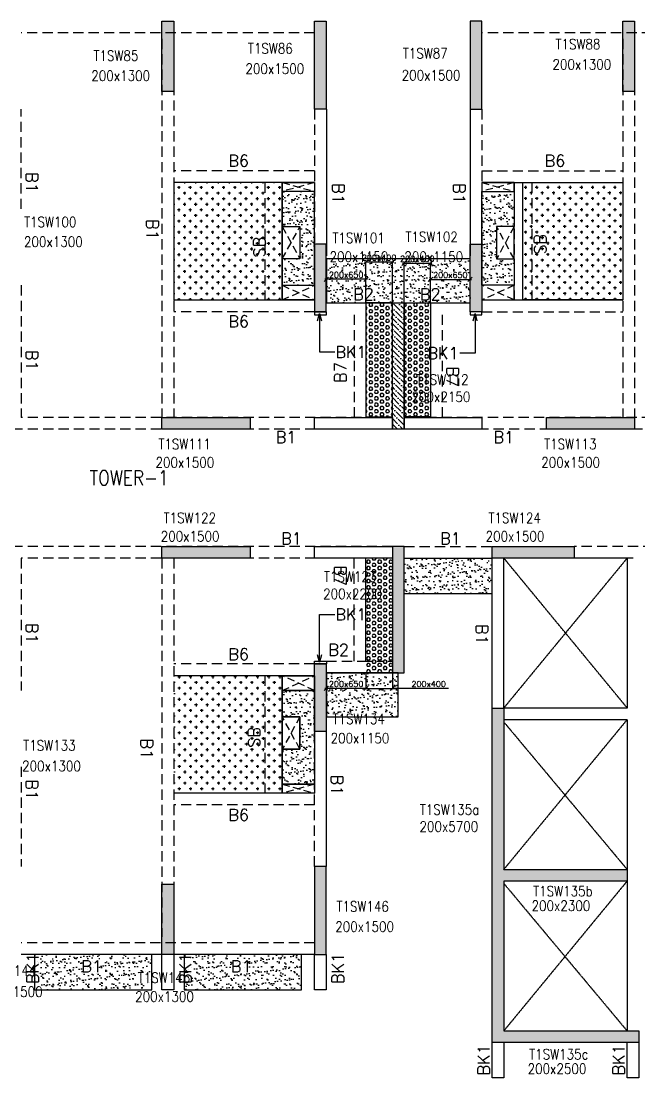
# Model space of a CAD drawing. Header units: millimetres. Extents: x 1078357 to 2594950, y -5122486 to -4636555.
# Drawn here: x 1641433 to 1651958, y -4670496 to -4652496 of the extents above; entities that cross this region are included whole.
import ezdxf

# ---------------------------------------------------------------- set-up
doc = ezdxf.new("R2010")
doc.units = ezdxf.units.MM
doc.header["$PDMODE"] = 35
for name, pattern in [('CONTINOUS', [0]), ('HIDDEN', [0.375, 0.25, -0.125]), ('New Retail block$0$CONTINOUS', [0])]:
    doc.linetypes.add(name, pattern=pattern)
doc.layers.get('0').update_dxf_attribs({"lineweight": 0})
doc.layers.get('Defpoints').update_dxf_attribs({"lineweight": 0})
for name, color, linetype, lineweight in [('A-_ANOTDIMA_D-', 6, 'Continuous', 13), ('COL. NO.', 30, 'Continuous', 25), ('COL. SIZE', 7, 'Continuous', 25), ('DIM', 9, 'Continuous', 25), ('HATCH', 8, 'Continuous', 30)]:
    doc.layers.add(name, color=color, linetype=linetype, lineweight=lineweight)
for name, color, linetype in [('B-200x325', 201, 'HIDDEN'), ('B-200x400', 44, 'HIDDEN'), ('DROP SLAB', 8, 'Continuous'), ('NON STR. RCC WALL', 6, 'Continuous'), ('S-BEAM', 3, 'HIDDEN'), ('S-BEAM NO.', 6, 'Continuous'), ('S-COLUMN', 1, 'Continuous'), ('S-CUTOUT', 8, 'HIDDEN'), ('S-SLAB-PROJECTION', 54, 'New Retail block$0$CONTINOUS'), ('SLAB FOLD', 8, 'Continuous'), ('TEXT', 7, 'Continuous')]:
    doc.layers.add(name, color=color, linetype=linetype)
doc.styles.add('Roman', font='romans')
doc.styles.add('ROMANS', font='romans.shx', dxfattribs={"width": 0.85})
doc.dimstyles.new('HARESH', dxfattribs={"dimtxt": 150, "dimasz": 75, "dimexe": 0, "dimexo": 0, "dimgap": 25, "dimtad": 1, "dimdec": 0, "dimdsep": 46, "dimtxsty": 'Roman', "dimblk": 'OBLIQUE', "dimcen": 225, "dimdle": 25, "dimclrd": 2, "dimclre": 2, "dimclrt": 7, "dimadec": 8, "dimazin": 1, "dimtfac": 1, "dimtdec": 0, "dimtmove": 0, "dimatfit": 0, "dimfxl": 1, "dimlwd": -1, "dimlwe": -1, "dimarcsym": 0})
pattern_1 = [(180.03079016, (-1680958.44, 9385210.29), (-95.1987999, -95.3011726), [47.625, -142.875]), (270.03079016, (-1680982.26, 9385234.09), (95.3011726, -95.1987999), [47.625, -142.875])]
pattern_2 = [(180, (1586158.456, -4470491.11), (-7e-15, -54.992613), [31.75, -63.5]), (300, (1586158.456, -4470491.11), (47.625, 27.496307), [31.75, -63.5]), (240, (1586126.706, -4470491.11), (47.625, -27.496307), [31.75, -63.5])]

# ---------------------------------------------------------------- blocks, each defined once
blk = doc.blocks.new('_Oblique')
at = {"color": 0, "linetype": 'ByBlock', "lineweight": -2}
blk.add_line((-0.5, -0.5), (0.5, 0.5), dxfattribs=at)
blk = doc.blocks.new('*D1427')
at = {"layer": 'Defpoints', "color": 0, "ltscale": 700, "transparency": 16777216}
for p in [(1647308, -4663596, 0), (1647758, -4663596, 0), (1647758, -4663862)]:
    blk.add_point(p, dxfattribs=at)
at = {"layer": 'DIM', "color": 2, "ltscale": 700, "transparency": 16777216}
for p, q in [((1647308, -4663596), (1647308, -4663862)), ((1647758, -4663596), (1647758, -4663862)), ((1647308, -4663862), (1647233, -4663862)), ((1647308, -4663862), (1647758, -4663862)), ((1647308, -4663862), (1647758, -4663862)), ((1647758, -4663862), (1647833, -4663862)), ((1648715, -4663862), (1647758, -4663862))]:
    blk.add_line(p, q, dxfattribs=at)
at = {"layer": 'DIM', "color": 2, "ltscale": 700, "transparency": 16777216, "xscale": 75, "yscale": 75, "zscale": 75}
blk.add_blockref('_Oblique', (1647308, -4663862), dxfattribs=at)
at = {"layer": 'DIM', "color": 2, "ltscale": 700, "transparency": 16777216, "xscale": 75, "yscale": 75, "zscale": 75, "rotation": 180}
blk.add_blockref('_Oblique', (1647758, -4663862), dxfattribs=at)
at = {"layer": 'DIM', "color": 7, "ltscale": 700, "transparency": 16777216, "insert": (1648378, -4663787), "char_height": 150, "attachment_point": 5, "style": 'Roman'}
blk.add_mtext('{\\H0.666667x;200x400}', dxfattribs=at)
blk = doc.blocks.new('*D1428')
at = {"layer": 'Defpoints', "color": 0, "ltscale": 700, "transparency": 16777216}
for p in [(1646633, -4663596, 0), (1647308, -4663596), (1646633, -4663862)]:
    blk.add_point(p, dxfattribs=at)
at = {"layer": 'DIM', "color": 2, "ltscale": 700, "transparency": 16777216}
for p, q in [((1646633, -4663596), (1646633, -4663862)), ((1647308, -4663596), (1647308, -4663862)), ((1647333, -4663862), (1646608, -4663862))]:
    blk.add_line(p, q, dxfattribs=at)
at = {"layer": 'DIM', "color": 2, "ltscale": 700, "transparency": 16777216, "xscale": 75, "yscale": 75, "zscale": 75, "rotation": 180}
blk.add_blockref('_Oblique', (1646633, -4663862), dxfattribs=at)
at = {"layer": 'DIM', "color": 2, "ltscale": 700, "transparency": 16777216, "xscale": 75, "yscale": 75, "zscale": 75}
blk.add_blockref('_Oblique', (1647308, -4663862), dxfattribs=at)
at = {"layer": 'DIM', "color": 7, "ltscale": 700, "transparency": 16777216, "insert": (1646971, -4663787), "char_height": 150, "attachment_point": 5, "style": 'Roman'}
blk.add_mtext('{\\H0.666667x;200x650}', dxfattribs=at)
blk = doc.blocks.new('*D1437')
at = {"layer": 'Defpoints', "color": 0, "ltscale": 700, "transparency": 16777216}
for p in [(1647308, -4656601), (1647308, -4657296, 0), (1647758, -4657296, 0)]:
    blk.add_point(p, dxfattribs=at)
at = {"layer": 'DIM', "color": 2, "ltscale": 700, "transparency": 16777216}
for p, q in [((1647783, -4656601), (1647283, -4656601)), ((1647308, -4657296), (1647308, -4656601)), ((1647758, -4657296), (1647758, -4656601))]:
    blk.add_line(p, q, dxfattribs=at)
at = {"layer": 'DIM', "color": 2, "ltscale": 700, "transparency": 16777216, "xscale": 75, "yscale": 75, "zscale": 75, "rotation": 180}
blk.add_blockref('_Oblique', (1647308, -4656601), dxfattribs=at)
at = {"layer": 'DIM', "color": 2, "ltscale": 700, "transparency": 16777216, "xscale": 75, "yscale": 75, "zscale": 75}
blk.add_blockref('_Oblique', (1647758, -4656601), dxfattribs=at)
at = {"layer": 'DIM', "color": 7, "ltscale": 700, "transparency": 16777216, "insert": (1647533, -4656526), "char_height": 150, "attachment_point": 5, "style": 'Roman'}
blk.add_mtext('{\\H0.666667x;200x400}', dxfattribs=at)
blk = doc.blocks.new('*D1438')
at = {"layer": 'Defpoints', "color": 0, "ltscale": 700, "transparency": 16777216}
for p in [(1646633, -4656894), (1646633, -4657296, 0), (1647308, -4657296, 0)]:
    blk.add_point(p, dxfattribs=at)
at = {"layer": 'DIM', "color": 2, "ltscale": 700, "transparency": 16777216}
for p, q in [((1647333, -4656894), (1646608, -4656894)), ((1646633, -4657296), (1646633, -4656894)), ((1647308, -4657296), (1647308, -4656894))]:
    blk.add_line(p, q, dxfattribs=at)
at = {"layer": 'DIM', "color": 2, "ltscale": 700, "transparency": 16777216, "xscale": 75, "yscale": 75, "zscale": 75, "rotation": 180}
blk.add_blockref('_Oblique', (1646633, -4656894), dxfattribs=at)
at = {"layer": 'DIM', "color": 2, "ltscale": 700, "transparency": 16777216, "xscale": 75, "yscale": 75, "zscale": 75}
blk.add_blockref('_Oblique', (1647308, -4656894), dxfattribs=at)
at = {"layer": 'DIM', "color": 7, "ltscale": 700, "transparency": 16777216, "insert": (1646971, -4656819), "char_height": 150, "attachment_point": 5, "style": 'Roman'}
blk.add_mtext('{\\H0.666667x;200x650}', dxfattribs=at)
blk = doc.blocks.new('*D1439')
at = {"layer": 'Defpoints', "color": 0, "ltscale": 700, "transparency": 16777216}
for p in [(1648408, -4656619), (1647958, -4657296, 0), (1648408, -4657296, 0)]:
    blk.add_point(p, dxfattribs=at)
at = {"layer": 'DIM', "color": 2, "ltscale": 700, "transparency": 16777216}
for p, q in [((1647933, -4656619), (1648433, -4656619)), ((1647958, -4657296), (1647958, -4656619)), ((1648408, -4657296), (1648408, -4656619))]:
    blk.add_line(p, q, dxfattribs=at)
at = {"layer": 'DIM', "color": 2, "ltscale": 700, "transparency": 16777216, "xscale": 75, "yscale": 75, "zscale": 75, "rotation": 180}
blk.add_blockref('_Oblique', (1647958, -4656619), dxfattribs=at)
at = {"layer": 'DIM', "color": 2, "ltscale": 700, "transparency": 16777216, "xscale": 75, "yscale": 75, "zscale": 75}
blk.add_blockref('_Oblique', (1648408, -4656619), dxfattribs=at)
at = {"layer": 'DIM', "color": 7, "ltscale": 700, "transparency": 16777216, "insert": (1648183, -4656544), "char_height": 150, "attachment_point": 5, "style": 'Roman'}
blk.add_mtext('{\\H0.666667x;200x400}', dxfattribs=at)
blk = doc.blocks.new('*D1440')
at = {"layer": 'Defpoints', "color": 0, "ltscale": 700, "transparency": 16777216}
for p in [(1649083, -4656896), (1648408, -4657296, 0), (1649083, -4657296, 0)]:
    blk.add_point(p, dxfattribs=at)
at = {"layer": 'DIM', "color": 2, "ltscale": 700, "transparency": 16777216}
for p, q in [((1648383, -4656896), (1649108, -4656896)), ((1648408, -4657296), (1648408, -4656896)), ((1649083, -4657296), (1649083, -4656896))]:
    blk.add_line(p, q, dxfattribs=at)
at = {"layer": 'DIM', "color": 2, "ltscale": 700, "transparency": 16777216, "xscale": 75, "yscale": 75, "zscale": 75, "rotation": 180}
blk.add_blockref('_Oblique', (1648408, -4656896), dxfattribs=at)
at = {"layer": 'DIM', "color": 2, "ltscale": 700, "transparency": 16777216, "xscale": 75, "yscale": 75, "zscale": 75}
blk.add_blockref('_Oblique', (1649083, -4656896), dxfattribs=at)
at = {"layer": 'DIM', "color": 7, "ltscale": 700, "transparency": 16777216, "insert": (1648746, -4656821), "char_height": 150, "attachment_point": 5, "style": 'Roman'}
blk.add_mtext('{\\H0.666667x;200x650}', dxfattribs=at)
blk = doc.blocks.new('G$CD63B60BD')
at = {"layer": 'COL. NO.', "linetype": 'Continuous', "style": 'ROMANS', "width": 0.85}
for s, p in [('T1SW86', (61839, 15347, -320)), ('T1SW88', (67080, 15420, -320)), ('T1SW85', (59208, 15224, -320)), ('T1SW87', (64479, 15264, -320)), ('T1SW100', (58025, 12391, -320)), ('T1SW101', (63279, 12120, -320)), ('T1SW102', (64523, 12138, -320)), ('T1SW112', (64706, 9707, -320)), ('T1SW111', (60314, 8609, -320)), ('T1SW113', (66886, 8609, -320)), ('T1SW122', (60403, 7351, -320)), ('T1SW124', (65938, 7351, -320)), ('T1SW123', (63135, 6352, -320)), ('T1SW134', (63281, 3927, -320)), ('T1SW133', (58011, 3475, -320)), ('T1SW135a', (64768, 2381, -641)), ('T1SW135b', (66699, 993, -320)), ('T1SW146', (63348, 733, -320)), ('T1SW144', (57341, -360, -320)), ('T1SW145', (59962, -482, -320)), ('T1SW135c', (66632, -1785, -320))]:
    blk.add_text(s, height=175, dxfattribs=at).set_placement(p)
at = {"layer": 'COL. SIZE', "linetype": 'Continuous', "style": 'ROMANS', "width": 0.85}
for s, p in [('200x1500', (61797, 15001, -320)), ('200x1300', (67028, 15074, -320)), ('200x1300', (59171, 14883, -320)), ('200x1500', (64459, 14890, -320)), ('200x1300', (58024, 12054, -320)), ('200x1150', (63230, 11799, -320)), ('200x1150', (64505, 11799, -320)), ('200x2150', (64628, 9413, -320)), ('200x1500', (60265, 8296, -320)), ('200x1500', (66837, 8296, -320)), ('200x1500', (60354, 7037, -320)), ('200x1500', (65889, 7037, -320)), ('200x2200', (63121, 6056, -320)), ('200x1150', (63248, 3599, -320)), ('200x1300', (57992, 3123, -320)), ('200x5700', (64762, 2093, -641)), ('200x2300', (66672, 745, -320)), ('200x1500', (63327, 388, -320)), ('200x1500', (57340, -720, -320)), ('200x1300', (59918, -804, -320)), ('200x2500', (66605, -2033, -320))]:
    blk.add_text(s, height=175, dxfattribs=at).set_placement(p)

msp = doc.modelspace()

# ---------------------------------------------------------------- hatches: boundary and pattern name
at = {"layer": 'DROP SLAB'}
h = msp.add_hatch(dxfattribs=at)
h.set_pattern_fill('CROSS', color=8, scale=15, angle=0.03079)
h.set_pattern_definition(pattern_1)
h.paths.add_polyline_path([(1645883, -4655246.3), (1644033.3, -4655246.5), (1644033.3, -4657246.4), (1645883, -4657246.2)])
h = msp.add_hatch(dxfattribs=at)
h.set_pattern_fill('CROSS', color=8, scale=15, angle=179.96921)
h.set_pattern_definition(pattern_1)
h.paths.add_polyline_path([(1649983.3, -4655246.4), (1651683.3, -4655246.4), (1651683.3, -4657246.2), (1649983.3, -4657246.2)])
h = msp.add_hatch(dxfattribs=at)
h.set_pattern_fill('CROSS', color=8, scale=15, angle=0.03079)
h.set_pattern_definition([(180.03079016, (-3875407.87, 18753248.67), (-95.19879988, -95.3011726), [47.625, -142.875]), (270.03079016, (-3875431.69, 18753272.47), (95.3011726, -95.19879988), [47.625, -142.875])])
h.paths.add_polyline_path([(1645883.6, -4663646.2), (1644033.3, -4663646.1), (1644033.3, -4665645.9), (1645883.6, -4665646)])
at = {"layer": 'HATCH'}
h = msp.add_hatch(dxfattribs=at)
h.set_pattern_fill('AR-SAND', color=8, scale=3, angle=0.02985)
h.set_pattern_definition([(37.47015413, (-3385600.3, 18703112.5), (-4.72361136, 146.8264517), [0, -115.824, 0, -129.54, 0, -123.825]), (7.4701541, (-3385600.3, 18703112.5), (134.9689868, 214.9772528), [0, -62.484, 0, -104.394, 0, -40.005]), (327.4701541, (-3385694.03, 18703112.55), (237.2979035, 0.3075449), [0, -38.1, 0, -137.16, 0, -179.07]), (317.4701541, (-3385694.03, 18703112.55), (229.1017424, 66.759465), [0, -19.05, 0, -89.916, 0, -102.87])])
h.paths.add_polyline_path([(1646432.7, -4655396.1), (1645882.7, -4655396.1), (1645882.7, -4655996.2), (1646182.7, -4655996.2), (1646182.7, -4656546.1), (1645882.7, -4656546.1), (1645882.7, -4656996.1), (1646432.7, -4656996.1)])
h = msp.add_hatch(dxfattribs=at)
h.set_pattern_fill('AR-SAND', color=8, scale=3, angle=179.97015)
h.set_pattern_definition([(37.47015413, (-3385599.53, 18703112.43), (-4.72361136, 146.8264517), [0, -115.824, 0, -129.54, 0, -123.825]), (7.4701541, (-3385599.53, 18703112.43), (134.9689868, 214.9772528), [0, -62.484, 0, -104.394, 0, -40.005]), (327.4701541, (-3385693.26, 18703112.48), (237.2979035, 0.3075449), [0, -38.1, 0, -137.16, 0, -179.07]), (317.4701541, (-3385693.26, 18703112.48), (229.1017424, 66.759465), [0, -19.05, 0, -89.916, 0, -102.87])])
h.paths.add_polyline_path([(1649283.4, -4655396.2), (1649833.4, -4655396.2), (1649833.4, -4655996.2), (1649533.4, -4655996.2), (1649533.4, -4656546.2), (1649833.4, -4656546.1), (1649833.4, -4656996.2), (1649283.4, -4656996.2)])
h = msp.add_hatch(dxfattribs=at)
h.set_pattern_fill('AR-SAND', color=8, scale=3, angle=179.97015)
h.set_pattern_definition([(37.4701541, (-2401274.65, 14019093.33), (-4.72361136, 146.8264517), [0, -115.824, 0, -129.54, 0, -123.825]), (7.4701541, (-2401274.65, 14019093.33), (134.9689868, 214.9772528), [0, -62.484, 0, -104.394, 0, -40.005]), (327.4701541, (-2401368.37, 14019093.38), (237.2979035, 0.3075449), [0, -38.1, 0, -137.16, 0, -179.07]), (317.4701541, (-2401368.37, 14019093.38), (229.1017424, 66.759465), [0, -19.05, 0, -89.916, 0, -102.87])])
h.paths.add_polyline_path([(1649083.6, -4656546.1), (1646633.6, -4656546.1), (1646633.6, -4657296.1), (1649083.6, -4657296.1)])
h = msp.add_hatch(dxfattribs=at)
h.set_pattern_fill('AR-SAND', color=8, scale=3, angle=179.97015)
h.set_pattern_definition([(37.4701541, (-2401274.74, 14019093.33), (-4.72361136, 146.8264517), [0, -115.824, 0, -129.54, 0, -123.825]), (7.4701541, (-2401274.74, 14019093.33), (134.9689868, 214.9772528), [0, -62.484, 0, -104.394, 0, -40.005]), (327.4701541, (-2401368.46, 14019093.38), (237.2979035, 0.3075449), [0, -38.1, 0, -137.16, 0, -179.07]), (317.4701541, (-2401368.46, 14019093.38), (229.1017424, 66.759465), [0, -19.05, 0, -89.916, 0, -102.87])])
h.paths.add_polyline_path([(1649083.5, -4656696.1), (1646633.5, -4656696.1), (1646633.5, -4657296.1), (1649083.5, -4657296.1)])
at = {"layer": 'HATCH', "ltscale": 1000}
h = msp.add_hatch(dxfattribs=at)
h.set_pattern_fill('HEX', color=8, scale=10, angle=180)
h.set_pattern_definition(pattern_2)
h.paths.add_polyline_path([(1647758.4, -4659235.5), (1647308.4, -4659235.5), (1647308.4, -4657296.2), (1647758.4, -4657296.2)])
h = msp.add_hatch(dxfattribs=at)
h.set_pattern_fill('HEX', color=8, scale=10, angle=180)
h.set_pattern_definition(pattern_2)
h.paths.add_polyline_path([(1647958.8, -4659235.5), (1648408.8, -4659235.5), (1648408.8, -4657296.2), (1647958.8, -4657296.2)])
h = msp.add_hatch(dxfattribs=at)
h.set_pattern_fill('HEX', color=8, scale=10, angle=180)
h.set_pattern_definition([(180, (488933.74, 213528.074), (-7e-15, -54.99261315), [31.75, -63.5]), (300, (488933.74, 213528.074), (47.625, 27.4963066), [31.75, -63.5]), (240, (488901.99, 213528.074), (47.625, -27.4963066), [31.75, -63.5])])
h.paths.add_polyline_path([(1647758.5, -4663596.1), (1647308.5, -4663596.1), (1647308.5, -4661646.2), (1647758.5, -4661646.2)])
at = {"layer": 'HATCH'}
h = msp.add_hatch(dxfattribs=at)
h.set_pattern_fill('AR-SAND', color=8, scale=3, angle=179.97015)
h.set_pattern_definition([(37.4701541, (-2394224.73, 14021043.22), (-4.72361136, 146.8264517), [0, -115.824, 0, -129.54, 0, -123.825]), (7.4701541, (-2394224.73, 14021043.22), (134.9689868, 214.9772528), [0, -62.484, 0, -104.394, 0, -40.005]), (327.4701541, (-2394318.45, 14021043.27), (237.2979035, 0.3075449), [0, -38.1, 0, -137.16, 0, -179.07]), (317.4701541, (-2394318.45, 14021043.27), (229.1017424, 66.759465), [0, -19.05, 0, -89.916, 0, -102.87])])
h.paths.add_polyline_path([(1649458.5, -4661646), (1647958.5, -4661646), (1647958.5, -4662246.2), (1649458.5, -4662246.2)])
h = msp.add_hatch(dxfattribs=at)
h.set_pattern_fill('AR-SAND', color=8, scale=3, angle=179.97015)
h.set_pattern_definition([(37.4701541, (-2406574.65, 14019093.3), (-4.72361136, 146.8264517), [0, -115.824, 0, -129.54, 0, -123.825]), (7.4701541, (-2406574.65, 14019093.3), (134.9689868, 214.9772528), [0, -62.484, 0, -104.394, 0, -40.005]), (327.4701541, (-2406668.38, 14019093.35), (237.2979035, 0.3075449), [0, -38.1, 0, -137.16, 0, -179.07]), (317.4701541, (-2406668.38, 14019093.35), (229.1017424, 66.759465), [0, -19.05, 0, -89.916, 0, -102.87])])
h.paths.add_polyline_path([(1647858.3, -4663596.1), (1646633.6, -4663596.1), (1646633.6, -4664346.1), (1647858.3, -4664346.1)])
h = msp.add_hatch(dxfattribs=at)
h.set_pattern_fill('AR-SAND', color=8, scale=3, angle=359.97015)
h.set_pattern_definition([(37.47015413, (-3375949.51, 18703112.45), (-4.72361136, 146.8264517), [0, -115.824, 0, -129.54, 0, -123.825]), (7.4701541, (-3375949.51, 18703112.45), (134.9689868, 214.9772528), [0, -62.484, 0, -104.394, 0, -40.005]), (327.4701541, (-3376043.24, 18703112.5), (237.2979035, 0.3075449), [0, -38.1, 0, -137.16, 0, -179.07]), (317.4701541, (-3376043.24, 18703112.5), (229.1017424, 66.759465), [0, -19.05, 0, -89.916, 0, -102.87])])
h.paths.add_polyline_path([(1646433.6, -4665496.2), (1645883.6, -4665496.2), (1645883.6, -4664896.1), (1646183.6, -4664896.1), (1646183.6, -4664346.2), (1645883.6, -4664346.2), (1645883.6, -4663896.2), (1646433.6, -4663896.2)])
h = msp.add_hatch(dxfattribs=at)
h.set_pattern_fill('AR-SAND', color=8, scale=3, angle=179.97015)
h.set_pattern_definition([(37.47015413, (-3489424.46, 18703112.49), (-4.72361136, 146.8264517), [0, -115.824, 0, -129.54, 0, -123.825]), (7.4701541, (-3489424.46, 18703112.49), (134.9689868, 214.9772528), [0, -62.484, 0, -104.394, 0, -40.005]), (327.4701541, (-3489518.18, 18703112.54), (237.2979035, 0.3075449), [0, -38.1, 0, -137.16, 0, -179.07]), (317.4701541, (-3489518.18, 18703112.54), (229.1017424, 66.759465), [0, -19.05, 0, -89.916, 0, -102.87])])
h.paths.add_polyline_path([(1643658.5, -4668396.1), (1641658.5, -4668396.1), (1641658.5, -4668996.1), (1643658.5, -4668996.1)])
h = msp.add_hatch(dxfattribs=at)
h.set_pattern_fill('AR-SAND', color=8, scale=3, angle=179.97015)
h.set_pattern_definition([(37.47015413, (-3491974.46, 18703112.49), (-4.72361136, 146.8264517), [0, -115.824, 0, -129.54, 0, -123.825]), (7.4701541, (-3491974.46, 18703112.49), (134.9689868, 214.9772528), [0, -62.484, 0, -104.394, 0, -40.005]), (327.4701541, (-3492068.18, 18703112.54), (237.2979035, 0.3075449), [0, -38.1, 0, -137.16, 0, -179.07]), (317.4701541, (-3492068.18, 18703112.54), (229.1017424, 66.759465), [0, -19.05, 0, -89.916, 0, -102.87])])
h.paths.add_polyline_path([(1646208.5, -4668396.1), (1644208.5, -4668396.1), (1644208.5, -4668996.1), (1646208.5, -4668996.1)])
at = {"layer": 'S-COLUMN', "lineweight": 25}
h = msp.add_hatch(color=1, dxfattribs=at)
h.dxf.hatch_style = 1
h.paths.add_polyline_path([(1643833.3, -4653696.2), (1644033.3, -4653696.2), (1644033.3, -4652496.2), (1643833.3, -4652496.2)])
at = {"layer": 'S-COLUMN', "lineweight": 25, "extrusion": (-1.00316e-06, 2.11765e-11, 1)}
h = msp.add_hatch(color=1, dxfattribs=at)
h.dxf.hatch_style = 1
h.paths.add_polyline_path([(1646433.3, -4652496.2), (1646633.3, -4652496.2), (1646633.3, -4653996.1), (1646433.3, -4653996.1)])
at = {"layer": 'S-COLUMN', "lineweight": 25, "extrusion": (1.00316e-06, 1.91639e-11, 1)}
h = msp.add_hatch(color=1, dxfattribs=at)
h.dxf.hatch_style = 1
h.paths.add_polyline_path([(1649283.3, -4652496.2), (1649083.3, -4652496.2), (1649083.3, -4653996.1), (1649283.3, -4653996.1)])
at = {"layer": 'S-COLUMN', "lineweight": 25}
h = msp.add_hatch(color=1, dxfattribs=at)
h.dxf.hatch_style = 1
h.paths.add_polyline_path([(1651683.3, -4653696.2), (1651883.3, -4653696.2), (1651883.3, -4652496.2), (1651683.3, -4652496.2)])
at = {"layer": 'S-COLUMN', "lineweight": 25, "extrusion": (-1.00316e-06, 2.11765e-11, 1)}
h = msp.add_hatch(color=1, dxfattribs=at)
h.dxf.hatch_style = 1
h.paths.add_polyline_path([(1646433.3, -4657446.2), (1646633.3, -4657446.2), (1646633.3, -4656296.2), (1646433.3, -4656296.2)])
at = {"layer": 'S-COLUMN', "lineweight": 25, "extrusion": (1.00316e-06, 1.91639e-11, 1)}
h = msp.add_hatch(color=1, dxfattribs=at)
h.dxf.hatch_style = 1
h.paths.add_polyline_path([(1649283.3, -4657446.2), (1649083.3, -4657446.2), (1649083.3, -4656296.2), (1649283.3, -4656296.2)])
at = {"layer": 'S-COLUMN', "lineweight": 25}
h = msp.add_hatch(dxfattribs=at)
h.set_pattern_fill('ANSI36', color=8, scale=20, angle=90)
h.set_pattern_definition([(135, (2519852.12, -9361619.105), (-123.4785217, 33.67596045), [158.75, -31.75, 0, -31.75])])
h.paths.add_polyline_path([(1647958.3, -4659446.2), (1647958.3, -4659246.2), (1647958.3, -4657296.2), (1647758.3, -4657296.2), (1647758.3, -4659246.2), (1647758.3, -4659446.2)])
h = msp.add_hatch(color=1, dxfattribs=at)
h.dxf.hatch_style = 1
h.paths.add_polyline_path([(1643833.3, -4659246.1), (1645333.3, -4659246.1), (1645333.3, -4659446.1), (1643833.3, -4659446.1)])
h = msp.add_hatch(color=1, dxfattribs=at)
h.dxf.hatch_style = 1
h.paths.add_polyline_path([(1650383.3, -4659246.1), (1651883.3, -4659246.1), (1651883.3, -4659446.1), (1650383.3, -4659446.1)])
h = msp.add_hatch(color=1, dxfattribs=at)
h.dxf.hatch_style = 1
h.paths.add_polyline_path([(1643833.3, -4661446.1), (1645333.3, -4661446.1), (1645333.3, -4661646.1), (1643833.3, -4661646.1)])
h = msp.add_hatch(color=1, dxfattribs=at)
h.dxf.hatch_style = 1
h.paths.add_polyline_path([(1647758.3, -4663596.2), (1647958.3, -4663596.2), (1647958.3, -4661446.2), (1647758.3, -4661446.2)])
h = msp.add_hatch(color=1, dxfattribs=at)
h.dxf.hatch_style = 1
h.paths.add_polyline_path([(1650858.3, -4661446.2), (1650858.3, -4661646.2), (1649458.3, -4661646.2), (1649458.3, -4661446.2)])
at = {"layer": 'S-COLUMN', "lineweight": 25, "extrusion": (-1.00316e-06, -1.91639e-11, 1)}
h = msp.add_hatch(color=1, dxfattribs=at)
h.dxf.hatch_style = 1
h.paths.add_polyline_path([(1646433.3, -4663446.2), (1646633.3, -4663446.2), (1646633.3, -4664596.2), (1646433.3, -4664596.2)])
at = {"layer": 'S-COLUMN', "lineweight": 25}
h = msp.add_hatch(color=1, dxfattribs=at)
h.dxf.hatch_style = 1
h.paths.add_polyline_path([(1651758.3, -4666946.2), (1651758.3, -4667146.2), (1649658.3, -4667146.2), (1649658.3, -4669696.2), (1651958.3, -4669696.2), (1651958.3, -4669896.2), (1649458.3, -4669896.2), (1649458.3, -4664196.2), (1649658.3, -4664196.2), (1649658.3, -4666946.2)])
at = {"layer": 'S-COLUMN', "lineweight": 25, "extrusion": (-1.00316e-06, -1.91639e-11, 1)}
h = msp.add_hatch(color=1, dxfattribs=at)
h.dxf.hatch_style = 1
h.paths.add_polyline_path([(1646433.3, -4668396.2), (1646633.3, -4668396.2), (1646633.3, -4666896.1), (1646433.3, -4666896.1)])
at = {"layer": 'S-COLUMN', "lineweight": 25}
h = msp.add_hatch(color=1, dxfattribs=at)
h.dxf.hatch_style = 1
h.paths.add_polyline_path([(1644033.3, -4667196.1), (1644033.3, -4668396.2), (1643833.3, -4668396.2), (1643833.3, -4667196.1)])

# ---------------------------------------------------------------- linework, layer by layer
at = {"layer": 'B-200x400', "linetype": 'HIDDEN', "ltscale": 500}
msp.add_line((1647308.5, -4663396.2, 0), (1647758.5, -4663396.2, 0), dxfattribs=at)
at = {"layer": 'B-200x400', "linetype": 'ByBlock', "ltscale": 500}
msp.add_line((1647308.5, -4663596.2, 0), (1647758.5, -4663596.2, 0), dxfattribs=at)
at = {"layer": 'DROP SLAB', "color": 3, "linetype": 'CONTINOUS', "ltscale": 500, "elevation": 0}
for points in [[(1645883, -4655246.3), (1644033.3, -4655246.5), (1644033.3, -4657246.4), (1645883, -4657246.2)], [(1645883, -4655246.4), (1646433, -4655246.4), (1646433, -4655396.2), (1645883, -4655396.2)], [(1649833.4, -4655246.4), (1649283.4, -4655246.4), (1649283.4, -4655396.2), (1649833.4, -4655396.2)], [(1649983.3, -4655246.4), (1651683.3, -4655246.4), (1651683.3, -4657246.2), (1649983.3, -4657246.2)], [(1645883.4, -4655996.1), (1646183.4, -4655996.1), (1646183.4, -4656546.1), (1645883.4, -4656546.1)], [(1649833.4, -4655996.2), (1649533.4, -4655996.2), (1649533.4, -4656546.2), (1649833.4, -4656546.2)], [(1645883.5, -4656996.2), (1646433.3, -4656996.2), (1646433.3, -4657246.2), (1645883.5, -4657246.2)], [(1649833.4, -4656996.2), (1649283.6, -4656996.2), (1649283.6, -4657246.2), (1649833.4, -4657246.2)], [(1646433.5, -4663896.2), (1645883.6, -4663896.2), (1645883.6, -4663646.2), (1646433.5, -4663646.2)], [(1646183.6, -4664896.2), (1645883.6, -4664896.2), (1645883.6, -4664346.2), (1646183.6, -4664346.2)], [(1646433.6, -4665645.9), (1645883.6, -4665645.9), (1645883.6, -4665496.2), (1646433.6, -4665496.2)]]:
    msp.add_lwpolyline(points, close=True, dxfattribs=at)
at = {"layer": 'NON STR. RCC WALL', "elevation": 0}
for points in [[(1647958.3, -4659446.2), (1647758.3, -4659446.2), (1647758.3, -4657296.2), (1647958.3, -4657296.2)], [(1647758.3, -4659246.2), (1647758.3, -4659446.2), (1646433.3, -4659446.2), (1646433.3, -4659246.2)], [(1649283.3, -4659246.2), (1649283.3, -4659446.2), (1647958.3, -4659446.2), (1647958.3, -4659246.2)], [(1647758.3, -4661446.2), (1647758.3, -4661646.2), (1646433.3, -4661646.2), (1646433.3, -4661446.2)]]:
    msp.add_lwpolyline(points, close=True, dxfattribs=at)
at = {"layer": 'S-BEAM', "linetype": 'HIDDEN', "ltscale": 700}
for p, q in [((1646433.5, -4652696.1, 0), (1641433.5, -4652696.1, 0)), ((1643833.5, -4652796.2, 0), (1643833.5, -4659246, 0)), ((1644033.5, -4652796.2, 0), (1644033.5, -4659246, 0)), ((1654283.5, -4652696.1, 0), (1649283.5, -4652696.1, 0)), ((1651683.5, -4652796.2, 0), (1651683.5, -4659246, 0)), ((1651883.5, -4652796.2, 0), (1651883.5, -4659246, 0)), ((1641433.5, -4655696.1, 0), (1641433.5, -4653996.1, 0)), ((1646433.5, -4653996.1, 0), (1646433.5, -4656496.1, 0)), ((1649283.5, -4653996.1, 0), (1649283.5, -4656496.1, 0)), ((1645583, -4655246.5, 0), (1645583, -4657246.3, 0)), ((1649832, -4655246.6, 0), (1649832, -4657246.4, 0)), ((1650132, -4655246.6, 0), (1650132, -4657246.4, 0)), ((1641433.5, -4656996.2, 0), (1641433.5, -4659246.1, 0)), ((1647758.3, -4659246, 0), (1641433.5, -4659246, 0)), ((1654283.5, -4659246, 0), (1647958.3, -4659246, 0)), ((1647758.3, -4659446, 0), (1635558.3, -4659446, 0)), ((1660158.3, -4659446, 0), (1647958.3, -4659446, 0)), ((1647758.3, -4661446.2, 0), (1635558.3, -4661446.2, 0)), ((1647958.5, -4661446.1, 0), (1649458.5, -4661446.1, 0)), ((1655358.5, -4661446.1, 0), (1650858.5, -4661446.1, 0)), ((1647758.3, -4661646.2, 0), (1641433.5, -4661646.2, 0)), ((1641433.5, -4661646.2, 0), (1641433.5, -4663896.1, 0)), ((1643833.5, -4661646.2, 0), (1643833.5, -4668096.1, 0)), ((1644033.5, -4661646.2, 0), (1644033.5, -4668096.1, 0)), ((1646633.7, -4663396.2, 0), (1647308.5, -4663396.2, 0)), ((1645583.6, -4663646.2, 0), (1645583.6, -4665646, 0)), ((1646433.5, -4666896.1, 0), (1646433.5, -4664596.1, 0)), ((1641433.5, -4665196.1, 0), (1641433.5, -4666896.1, 0)), ((1646433.5, -4668196.1, 0), (1641433.5, -4668196.1, 0))]:
    msp.add_line(p, q, dxfattribs=at)
at = {"layer": 'S-BEAM', "linetype": 'CONTINOUS', "ltscale": 700}
for p, q in [((1646633.5, -4653996.1, 0), (1646633.5, -4656496.1, 0)), ((1649083.5, -4653996.1, 0), (1649083.5, -4656496.1, 0)), ((1647958.5, -4661646.1, 0), (1649458.5, -4661646.1, 0)), ((1649458.5, -4664196.1, 0), (1649458.5, -4661646.1, 0)), ((1649658.5, -4664196.1, 0), (1649658.5, -4661646.1, 0)), ((1651758.5, -4661646.1, 0), (1650858.5, -4661646.1, 0)), ((1651858.5, -4661646.1, 0), (1651058.5, -4661646.1, 0)), ((1651758.5, -4661646.1, 0), (1651758.5, -4664196.1, 0)), ((1646633.7, -4663596.2, 0), (1647308.5, -4663596.2, 0)), ((1651758.5, -4664196.1, 0), (1649658.5, -4664196.1, 0)), ((1651758.5, -4664396.1, 0), (1649658.5, -4664396.1, 0)), ((1651758.5, -4664396.1, 0), (1651758.5, -4666946.1, 0)), ((1646633.5, -4666896.1, 0), (1646633.5, -4664596.1, 0)), ((1651758.5, -4667146.1, 0), (1651758.5, -4669696.1, 0)), ((1646433.5, -4668396.1, 0), (1641433.5, -4668396.1, 0)), ((1643833.4, -4668996.2, 0), (1643833.4, -4668396.2, 0)), ((1644033.4, -4668396.2, 0), (1644033.4, -4668996.2, 0)), ((1646433.4, -4668996.2, 0), (1646433.4, -4668396.2, 0)), ((1646633.4, -4668396.2, 0), (1646633.4, -4668996.2, 0)), ((1644033.4, -4668996.2, 0), (1643833.4, -4668996.2, 0)), ((1646633.4, -4668996.2, 0), (1646433.4, -4668996.2, 0)), ((1649458.3, -4670496.1, 0), (1649458.3, -4669896.1, 0)), ((1649658.3, -4669896.1, 0), (1649658.3, -4670496.1, 0)), ((1651758.3, -4670496.1, 0), (1651758.3, -4669896.1, 0)), ((1651958.3, -4669896.1, 0), (1651958.3, -4670496.1, 0)), ((1649658.3, -4670496.1, 0), (1649458.3, -4670496.1, 0)), ((1651958.3, -4670496.1, 0), (1651758.3, -4670496.1, 0))]:
    msp.add_line(p, q, dxfattribs=at)
at = {"layer": 'S-BEAM', "ltscale": 700}
for p, q in [((1646433.3, -4655046.5, 0), (1644033.3, -4655046.5, 0)), ((1649283.2, -4655046.4, 0), (1651683.2, -4655046.5, 0)), ((1646433.1, -4657446.3, 0), (1644033.3, -4657446.3, 0)), ((1649283.4, -4657446.2, 0), (1651683.2, -4657446.2, 0)), ((1647108.1, -4657496.2, 0), (1647108.1, -4659246.2, 0)), ((1648608.4, -4657496.2, 0), (1648608.4, -4659246.2, 0)), ((1647107.8, -4663396.1, 0), (1647107.8, -4661646.1, 0)), ((1646432.8, -4663446.1, 0), (1644033, -4663446.1, 0)), ((1646433, -4665845.9, 0), (1644033, -4665845.9, 0))]:
    msp.add_line(p, q, dxfattribs=at)
at = {"layer": 'S-BEAM', "linetype": 'Continuous', "ltscale": 700}
for p, q in [((1646433.3, -4655246.5, 0), (1644033.3, -4655246.5, 0)), ((1649283.2, -4655246.4, 0), (1651683.2, -4655246.5, 0)), ((1646433.1, -4657246.3, 0), (1644033.3, -4657246.3, 0)), ((1649283.4, -4657246.2, 0), (1651683.2, -4657246.2, 0)), ((1647308.1, -4657496.2, 0), (1647308.1, -4659235.6, 0)), ((1648408.4, -4657496.2, 0), (1648408.4, -4659235.6, 0)), ((1647307.8, -4663396.1, 0), (1647307.8, -4661656.8, 0)), ((1646432.8, -4663646.1, 0), (1644033, -4663646.1, 0)), ((1646433, -4665645.9, 0), (1644033, -4665645.9, 0))]:
    msp.add_line(p, q, dxfattribs=at)
at = {"layer": 'S-BEAM', "linetype": 'ByBlock', "ltscale": 700}
for p, q in [((1645883, -4655246.5, 0), (1645883, -4657246.3, 0)), ((1645883.6, -4663646.2, 0), (1645883.6, -4665646, 0))]:
    msp.add_line(p, q, dxfattribs=at)
at = {"layer": 'S-BEAM', "linetype": 'Continuous', "ltscale": 700, "elevation": 0}
for points in [[(1646633.6, -4657446.2), (1646433.6, -4657446.2), (1646433.6, -4657496.4), (1646633.6, -4657496.4)], [(1649283.6, -4657446.2), (1649083.6, -4657446.2), (1649083.6, -4657496.4), (1649283.6, -4657496.4)], [(1646633.6, -4663446.2), (1646433.6, -4663446.2), (1646433.6, -4663396), (1646633.6, -4663396)]]:
    msp.add_lwpolyline(points, close=True, dxfattribs=at)
at = {"layer": 'S-COLUMN', "color": 1, "lineweight": 25, "elevation": 0}
for points in [[(1643833.3, -4652496.2), (1644033.3, -4652496.2), (1644033.3, -4653696.2), (1643833.3, -4653696.2)], [(1651683.3, -4652496.2), (1651883.3, -4652496.2), (1651883.3, -4653696.2), (1651683.3, -4653696.2)], [(1647758.3, -4657296.2), (1647958.3, -4657296.2), (1647958.3, -4659446.2), (1647758.3, -4659446.2)], [(1643833.3, -4659246.1), (1645333.3, -4659246.1), (1645333.3, -4659446.1), (1643833.3, -4659446.1)], [(1650383.3, -4659246.1), (1651883.3, -4659246.1), (1651883.3, -4659446.1), (1650383.3, -4659446.1)], [(1643833.3, -4661446.1), (1645333.3, -4661446.1), (1645333.3, -4661646.1), (1643833.3, -4661646.1)], [(1647758.3, -4663596.2), (1647958.3, -4663596.2), (1647958.3, -4661446.2), (1647758.3, -4661446.2)], [(1650858.3, -4661446.2), (1650858.3, -4661646.2), (1649458.3, -4661646.2), (1649458.3, -4661446.2)], [(1651758.3, -4666946.2), (1651758.3, -4667146.2), (1649658.3, -4667146.2), (1649658.3, -4669696.2), (1651958.3, -4669696.2), (1651958.3, -4669896.2), (1649458.3, -4669896.2), (1649458.3, -4664196.2), (1649658.3, -4664196.2), (1649658.3, -4666946.2)], [(1643833.3, -4667196.3), (1644033.3, -4667196.3), (1644033.3, -4668396.2), (1643833.3, -4668396.2)]]:
    msp.add_lwpolyline(points, close=True, dxfattribs=at)
at = {"layer": 'S-COLUMN', "color": 1, "lineweight": 25, "extrusion": (-1.00316e-06, 2.11765e-11, 1), "elevation": -1.7}
for points in [[(1646433.3, -4652496.2), (1646633.3, -4652496.2), (1646633.3, -4653996.1), (1646433.3, -4653996.1)], [(1646433.3, -4657446.2), (1646633.3, -4657446.2), (1646633.3, -4656296.2), (1646433.3, -4656296.2)]]:
    msp.add_lwpolyline(points, close=True, dxfattribs=at)
at = {"layer": 'S-COLUMN', "color": 1, "lineweight": 25, "extrusion": (1.00316e-06, 1.91639e-11, 1), "elevation": 1.7}
for points in [[(1649283.3, -4652496.2), (1649083.3, -4652496.2), (1649083.3, -4653996.1), (1649283.3, -4653996.1)], [(1649283.3, -4657446.2), (1649083.3, -4657446.2), (1649083.3, -4656296.2), (1649283.3, -4656296.2)]]:
    msp.add_lwpolyline(points, close=True, dxfattribs=at)
at = {"layer": 'S-COLUMN', "color": 1, "lineweight": 25, "extrusion": (-1.00316e-06, -1.91639e-11, 1), "elevation": -1.6}
for points in [[(1646433.3, -4663446.2), (1646633.3, -4663446.2), (1646633.3, -4664596.2), (1646433.3, -4664596.2)], [(1646433.3, -4668396.2), (1646633.3, -4668396.2), (1646633.3, -4666896.1), (1646433.3, -4666896.1)]]:
    msp.add_lwpolyline(points, close=True, dxfattribs=at)
at = {"layer": 'S-CUTOUT', "ltscale": 500}
for p, q in [((1646433, -4655246.2, 0), (1645883, -4655396.2, 0)), ((1645883.8, -4655246.4, 0), (1646433, -4655396.2, 0)), ((1649283.4, -4655246.2, 0), (1649833.4, -4655396.2, 0)), ((1649832.6, -4655246.4, 0), (1649283.4, -4655396.2, 0)), ((1645883.3, -4655996.1, 0), (1646183.4, -4656546.1, 0)), ((1645883.3, -4656546.1, 0), (1646183.4, -4655996.1, 0)), ((1649833.5, -4655996.2, 0), (1649533.4, -4656546.2, 0)), ((1649833.5, -4656546.2, 0), (1649533.4, -4655996.2, 0)), ((1645883.5, -4656996.2, 0), (1646433.3, -4657246.2, 0)), ((1645883.5, -4657246.2, 0), (1646433.5, -4656996.2, 0)), ((1649833.4, -4657246.2, 0), (1649283.4, -4656996.2, 0)), ((1649833.4, -4656996.2, 0), (1649283.6, -4657246.2, 0)), ((1646433.6, -4663896.2, 0), (1645883.6, -4663646.1, 0)), ((1645883.6, -4663896.2, 0), (1646433.5, -4663646.1, 0)), ((1646183.6, -4664896.2, 0), (1645883.6, -4664346.2, 0)), ((1646183.6, -4664346.2, 0), (1645883.6, -4664896.1, 0)), ((1646433.6, -4665496.2, 0), (1645883.6, -4665645.9, 0)), ((1645883.6, -4665496.2, 0), (1646432.8, -4665645.9, 0))]:
    msp.add_line(p, q, dxfattribs=at)
at = {"layer": 'S-CUTOUT', "elevation": 0}
for points in [[(1649658.5, -4664196.1), (1651758.5, -4661646.1)], [(1649658.5, -4661646.1), (1651758.5, -4664196.1)], [(1649658.5, -4666946.1), (1651758.5, -4664396.1)], [(1649658.5, -4664436.1), (1651758.5, -4666946.1)], [(1649658.5, -4669696.1), (1651758.5, -4667146.1)], [(1649658.5, -4667186.1), (1651758.5, -4669696.1)]]:
    msp.add_lwpolyline(points, dxfattribs=at)
at = {"layer": 'S-SLAB-PROJECTION'}
msp.add_line((1647958.5, -4662246.1, 0), (1649458.5, -4662246.1, 0), dxfattribs=at)
msp.add_line((1647958.5, -4662246.1, 0), (1649458.5, -4662246.1, 0), dxfattribs=at)
at = {"layer": 'S-SLAB-PROJECTION', "elevation": 0}
for points in [[(1649083.6, -4656546.1), (1646633.6, -4656546.1), (1646633.6, -4657296.1), (1649083.6, -4657296.1)], [(1647858.3, -4663596.1), (1646633.6, -4663596.1), (1646633.6, -4664346.1), (1647858.3, -4664346.1)], [(1643658.5, -4668396.1), (1641658.5, -4668396.1), (1641658.5, -4668996.1), (1643658.5, -4668996.1)], [(1646208.5, -4668396.1), (1644208.5, -4668396.1), (1644208.5, -4668996.1), (1646208.5, -4668996.1)]]:
    msp.add_lwpolyline(points, close=True, dxfattribs=at)
at = {"layer": 'SLAB FOLD', "color": 8, "ltscale": 1000, "elevation": 0}
for points in [[(1646432.7, -4655396.1), (1645882.7, -4655396.1), (1645882.7, -4655996.2), (1646182.7, -4655996.2), (1646182.7, -4656546.1), (1645882.7, -4656546.1), (1645882.7, -4656996.1), (1646432.7, -4656996.1), (1646432.7, -4655396.1)], [(1649283.4, -4655396.2), (1649833.4, -4655396.2), (1649833.4, -4655996.2), (1649533.4, -4655996.2), (1649533.4, -4656546.2), (1649833.4, -4656546.1), (1649833.4, -4656996.2), (1649283.4, -4656996.2), (1649283.4, -4655396.2)], [(1646433.6, -4665496.2), (1645883.6, -4665496.2), (1645883.6, -4664896.1), (1646183.6, -4664896.1), (1646183.6, -4664346.2), (1645883.6, -4664346.2), (1645883.6, -4663896.2), (1646433.6, -4663896.2), (1646433.6, -4665496.2)]]:
    msp.add_lwpolyline(points, dxfattribs=at)
for points in [[(1647308.3, -4659235.5), (1647758.3, -4659235.5), (1647758.3, -4657296.2), (1647308.3, -4657296.2)], [(1648408.6, -4659235.5), (1647958.5, -4659235.5), (1647958.5, -4657296.2), (1648408.6, -4657296.2)]]:
    msp.add_lwpolyline(points, close=True, dxfattribs=at)

# ---------------------------------------------------------------- block references
at = {"layer": 'A-_ANOTDIMA_D-', "color": 2, "ltscale": 700}
msp.add_blockref('G$CD63B60BD', (1583458.3, -4668396.1, 0), dxfattribs=at)

# ---------------------------------------------------------------- texts
at = {"layer": 'B-200x325', "linetype": 'Continuous', "ltscale": 700, "style": 'ROMANS'}
for rotation, p in [(0.00055, (1644963.8, -4654974.4, -2.7)), (359.99866, (1650352.8, -4654974.3, -2.7)), (0.00055, (1644963.7, -4657711.5, -2.7)), (359.99866, (1644963.5, -4663380.9, -2.7)), (359.99866, (1644963.5, -4666118, -2.7))]:
    msp.add_text('B6', height=200, rotation=rotation, dxfattribs=at).set_placement(p)
at = {"layer": 'S-BEAM NO.', "linetype": 'HIDDEN', "ltscale": 500, "style": 'ROMANS'}
for rotation, p in [(269.99906, (1641516.7, -4655071.1, -2.7)), (269.99906, (1646740, -4655258.3, -2.7)), (269.99906, (1648797.5, -4655258.3, -2.7)), (269.99906, (1643571.5, -4655871.1, -2.7)), (269.99906, (1641516.7, -4658098.1, -2.7)), (359.99906, (1645770.5, -4659683.3, -2.7)), (359.99906, (1649481.8, -4659683.3, -2.7)), (0.00094, (1645863.9, -4661408.9, -2.7)), (0.00094, (1648572.9, -4661408.9, -2.7)), (269.99906, (1641516.7, -4662748, -2.7)), (269.99906, (1649184.1, -4662767.4, -2.7)), (269.99906, (1643474.9, -4664717.4, -2.7)), (269.99906, (1646717.4, -4665333, -2.7)), (269.99906, (1641517.4, -4665414.1, -2.7)), (0.00094, (1642458.9, -4668696.5, -2.7)), (0.00094, (1645007.6, -4668696.5, -2.7))]:
    msp.add_text('B1', height=200, rotation=rotation, dxfattribs=at).set_placement(p)
at = {"layer": 'S-BEAM NO.', "linetype": 'Continuous', "ltscale": 700, "style": 'ROMANS'}
for s, rotation, p in [('SB', 90.00094, (1645592.1, -4656520.5, -2.7)), ('SB', 90.00094, (1650376.7, -4656470.7, -2.7)), ('BK1', 359.99906, (1646786.7, -4658232.7, -2.7)), ('BK1', 0.00094, (1648354.7, -4658252.4, -2.7)), ('B7', 90.00094, (1646973.3, -4658655.6, -2.7)), ('B7', 269.99866, (1648687.2, -4658379.8, -2.7)), ('B7', 269.99866, (1646773, -4661766.2, -2.7)), ('BK1', 0.00094, (1646786.7, -4662702.2, -2.7)), ('SB', 90.00094, (1645502.5, -4664870.4, -2.7))]:
    msp.add_text(s, height=200, rotation=rotation, dxfattribs=at).set_placement(p)
at = {"layer": 'S-BEAM NO.', "linetype": 'Continuous', "ltscale": 500, "style": 'ROMANS'}
for p in [(1647091.4, -4657249, -2.7), (1648228.1, -4657249, -2.7), (1646667.3, -4663305.6, -2.7)]:
    msp.add_text('B2', height=200, dxfattribs=at).set_placement(p)
at = {"layer": 'S-BEAM NO.', "linetype": 'CONTINOUS', "ltscale": 700, "style": 'ROMANS'}
for p in [(1641729, -4668895.8, 50), (1644329, -4668895.8, 50), (1646929, -4668895.8, 50), (1649413.7, -4670453.4, 50), (1651713.7, -4670453.4, 50)]:
    msp.add_text('BK1', height=200, rotation=90, dxfattribs=at).set_placement(p)
at = {"layer": 'TEXT', "color": 6, "insert": (1643948.1, -4660150.9, 0.1), "char_height": 250, "width": 162, "attachment_point": 3, "rotation": 0.00094, "style": 'ROMANS'}
msp.add_mtext('TOWER-1', dxfattribs=at)

# ---------------------------------------------------------------- dimensions: what is measured, and where the dimension line sits
at = {"layer": 'DIM', "ltscale": 700}
for base, p1, p2, picture, middle in [((1647308, -4656600.6, 0), (1647758.1, -4657295.6, 0), (1647308, -4657295.6, 0), '*D1437', (1647533, -4656600.6, 0)), ((1648408.2, -4656618.8, 0), (1647958.1, -4657295.6, 0), (1648408.2, -4657295.6, 0), '*D1439', (1648183.2, -4656618.8, 0))]:
    dim = msp.add_linear_dim(base=base, p1=p1, p2=p2, text='{\\H0.666667x;200x400}', dimstyle='HARESH', override={"dimtxsty": 'Roman'}, dxfattribs=at)
    dim.commit()
    dim.dimension.update_dxf_attribs({"geometry": picture, "text_midpoint": middle, "dimtype": 160})
for base, p1, p2, picture, middle in [((1646633.3, -4656893.5, 0), (1647308, -4657295.6, 0), (1646633.3, -4657295.6, 0), '*D1438', (1646970.6, -4656818.5, 0)), ((1649083.1, -4656895.5, 0), (1648408.2, -4657295.6, 0), (1649083.1, -4657295.6, 0), '*D1440', (1648745.7, -4656820.5, 0))]:
    dim = msp.add_linear_dim(base=base, p1=p1, p2=p2, text='{\\H0.666667x;200x650}', dimstyle='HARESH', override={"dimtxsty": 'Roman', "dimtmove": 1}, dxfattribs=at)
    dim.commit()
    dim.dimension.update_dxf_attribs({"geometry": picture, "text_midpoint": middle})
dim = msp.add_linear_dim(base=(1646633.5, -4663862.2, 0), p1=(1647308.5, -4663596.2, 0), p2=(1646633.5, -4663596.2, 0), angle=180, text='{\\H0.666667x;200x650}', dimstyle='HARESH', override={"dimtxsty": 'Roman', "dimtmove": 1}, dxfattribs=at)
dim.commit()
dim.dimension.update_dxf_attribs({"geometry": '*D1428', "text_midpoint": (1646971, -4663787.2, 0)})
dim = msp.add_linear_dim(base=(1647758.5, -4663862.2, 0), p1=(1647308.5, -4663596.2, 0), p2=(1647758.5, -4663596.2, 0), angle=180, text='{\\H0.666667x;200x400}', dimstyle='HARESH', override={"dimtxsty": 'Roman', "dimtmove": 1}, dxfattribs=at)
dim.commit()
dim.dimension.update_dxf_attribs({"geometry": '*D1427', "text_midpoint": (1648377.8, -4663840.5, 0), "dimtype": 160})

# ---------------------------------------------------------------- leaders
at = {"layer": 'S-BEAM NO.', "linetype": 'Continuous', "ltscale": 700}
for points in [[(1646517.1, -4657476.5, 0), (1646517.1, -4658130.5, 0), (1646775.9, -4658130.5, 0)], [(1649167.1, -4657476.5, 0), (1649167.1, -4658150.1, 0), (1648908.3, -4658150.1, 0)], [(1646517.1, -4663415.9, 0), (1646517.1, -4662604.5, 0), (1646775.9, -4662604.5, 0)]]:
    msp.add_leader(points, dimstyle='HARESH', override={"dimasz": 125, "dimgap": 25, "dimtad": 0, "dimldrblk": 'Open30'}, dxfattribs=at)

doc.saveas('drawing.dxf')
